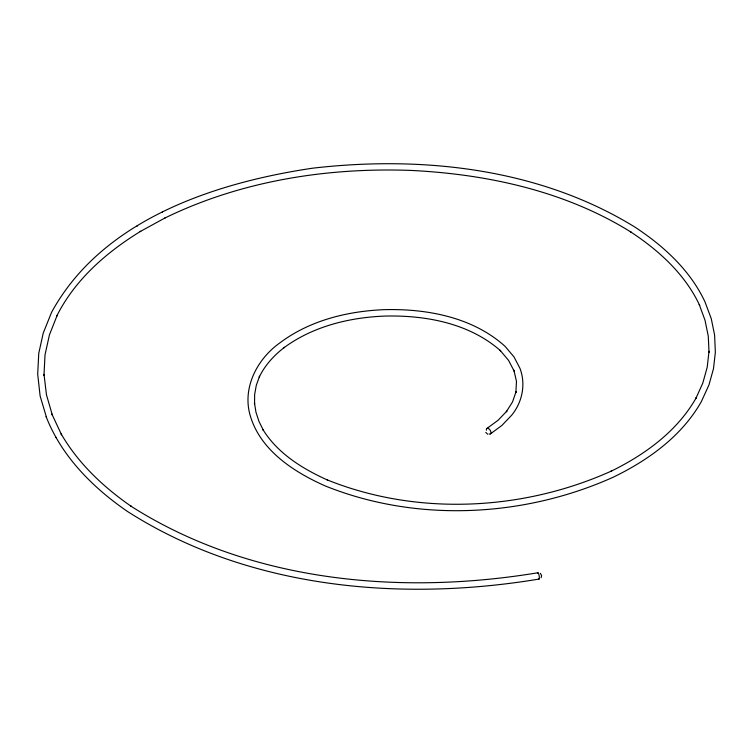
<?xml version="1.0" encoding="UTF-8"?>
<svg xmlns="http://www.w3.org/2000/svg" width="753" height="753" viewBox="0 0 753 753"><rect width="100%" height="100%" fill="white"/><g stroke="black" fill="none" stroke-linecap="round" stroke-linejoin="round"><path stroke-width="1.13" d="M541.106 577.739L541.633 575.65L540.372 573.325M490.448 433.869L501.959 425.379L511.758 415.11C522.356 402.102 526.018 384.115 519.928 368.283L513.998 356.913L505.037 346.314C472.884 317.258 427.271 308.683 385.075 309.634C348.018 311.027 309.991 320.251 279.947 342.831C257.752 358.475 242.607 386.647 249.77 413.99C259.277 449.447 292.87 471.482 324.543 485.619L325.155 485.901C416.861 522.846 524.116 517.396 613.751 476.969L614.335 476.668C649.011 459.688 682.03 435.799 701.344 401.603L708.987 384.877L713.486 368.697L715.35 352.329L714.597 334.944L711.256 318.641L704.93 301.755C690.049 269.988 663.308 245.666 634.365 226.738L633.697 226.342C538.433 168.145 421.605 155.523 312.457 168.211C214.464 182.828 102.116 219.801 51.618 312.241L43.25 333.042L38.751 353.355L37.697 374.203L40.125 396.012L46.535 417.539M486.862 428.513L498.11 420.24L506.901 411.072L506.298 411.769L512.52 401.961L516.05 391.711L515.861 392.642L516.483 381.394L513.904 370.231L514.167 371.125L508.548 360.348L500.039 350.286L500.679 350.879C469.561 323.291 425.85 315.14 385.329 316.062C349.571 317.389 312.937 326.284 283.796 347.839L284.493 347.293C274.073 355.322 264.905 365.196 259.211 377.159L259.578 376.255L256.284 385.338L254.627 394.591L254.552 403.909L254.486 402.911L255.964 412.22L258.976 421.426L263.465 430.434L262.929 429.558C277.697 453.494 302.602 468.827 327.706 480.122L327.084 479.84C417.482 516.257 523.213 510.845 611.568 470.992L610.984 471.284C644.973 454.643 677.333 431.224 696.261 397.697L695.791 398.582L702.794 383.108L707.199 367.285L709.015 351.274L709.015 352.253L708.281 336.205L705.015 320.251L699.245 304.551L699.669 305.389C685.061 274.177 658.781 250.297 630.355 231.708L631.023 232.103C565.343 191.13 487.511 174.169 410.95 170.423C326.736 167.364 240.781 180.927 164.653 218.144M140.783 231.227C106.54 252.161 74.942 279.664 56.739 316.062L57.209 315.225L49.444 334.85L45.02 354.823L43.985 375.333L44.022 374.335L46.46 394.798L52.324 415.025L51.882 414.075L61.586 434.829L61.153 433.907C78.256 463.434 103.547 487.191 131.417 506.477L130.721 506.035C250.25 582.276 400.615 595.454 537.962 572.751M136.914 226.154L137.601 225.778M161.773 212.525L162.403 212.186M140.096 231.604L165.284 217.805M539.082 579.066C400.417 602.071 248.603 588.695 127.916 511.739L127.219 511.287C92.657 487.473 61.558 456.29 46.093 416.588M487.728 434.246L485.76 432.429M55.506 436.731L55.938 437.662M486.41 430.255A3.228 1.779 57.8 0 1 488.226 428.457A3.228 1.779 57.8 0 1 490.9 432.128A3.228 1.779 57.8 0 1 489.074 433.926M537.567 573.4A3.228 0.725 79.9 0 1 538.593 573.682A3.228 0.725 79.9 0 1 539.355 577.871A3.228 0.725 79.9 0 1 538.527 578.643"/></g></svg>
